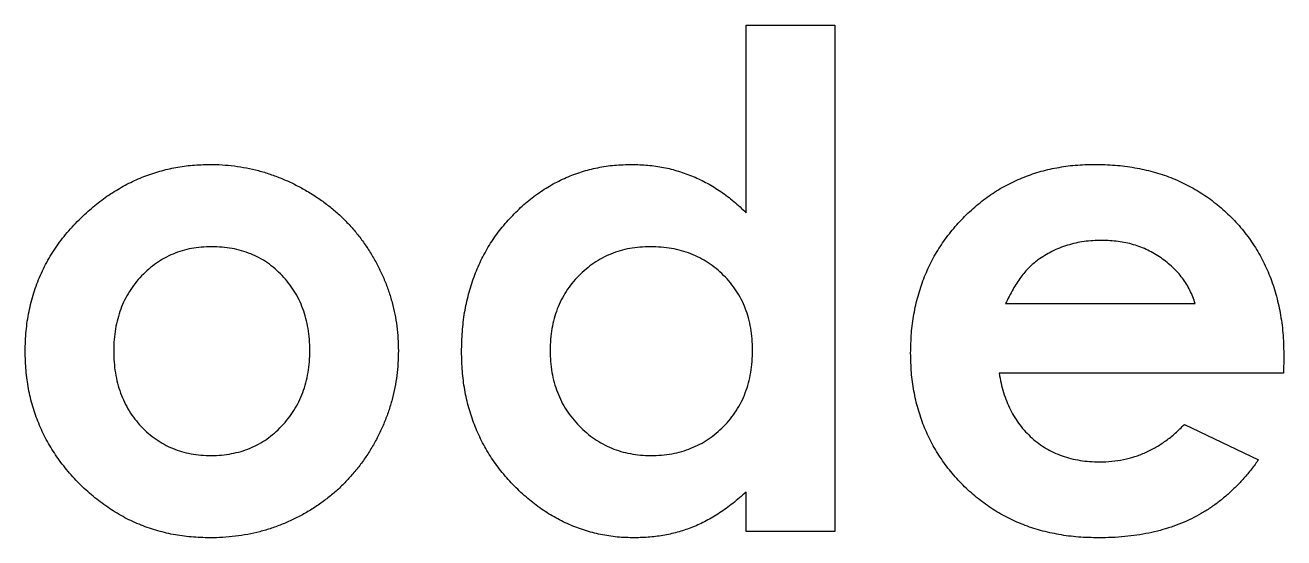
# Model space of a CAD drawing. Extents: x 27 to 155, y 115 to 287.
# Drawn here: x 126.59 to 134.69, y 251.35 to 254.65 of the extents above; entities that cross this region are included whole.
import ezdxf

# ---------------------------------------------------------------- set-up
doc = ezdxf.new("R2010")
doc.units = 0
doc.layers.get('0').update_dxf_attribs({"linetype": 'CONTINUOUS'})

msp = doc.modelspace()

# ---------------------------------------------------------------- linework, layer by layer
at = {"color": 3}
for points in [[(131.228214, 254.649417), (131.798083, 254.649417)], [(131.228214, 253.442892), (131.228214, 254.649417)], [(131.798083, 254.649417), (131.798083, 251.393007)], [(132.897121, 252.858393), (134.118274, 252.858393)], [(134.688148, 252.518123), (134.686173, 252.410636)], [(134.68624, 252.410636), (132.856419, 252.410636)], [(134.048314, 252.081813), (134.525326, 251.854757)], [(131.228214, 251.393007), (131.228214, 251.646144)], [(131.798083, 251.393007), (131.228214, 251.393007)]]:
    msp.add_lwpolyline(points, dxfattribs=at)
for points in [[(127.352321, 253.676309), (127.385428, 253.689235), (127.419227, 253.700411), (127.453446, 253.710021)], [(127.453446, 253.710021), (127.487621, 253.719616), (127.522216, 253.727688), (127.557118, 253.734179)], [(127.557118, 253.734179), (127.592686, 253.740811), (127.628577, 253.745807), (127.664605, 253.748798)], [(127.664605, 253.748798), (127.701187, 253.751846), (127.737912, 253.752862), (127.774635, 253.753878)], [(127.774635, 253.753904), (127.801587, 253.753339), (127.82852, 253.753057), (127.85541, 253.751364)], [(127.85541, 253.751364), (127.881769, 253.74967), (127.908087, 253.747187), (127.934277, 253.743744)], [(127.934277, 253.743744), (127.960467, 253.740272), (127.986547, 253.735982), (128.012506, 253.731015)], [(128.012506, 253.731015), (128.038329, 253.726076), (128.064043, 253.720517), (128.089465, 253.713856)], [(128.089465, 253.713856), (128.114752, 253.707196), (128.139771, 253.699463), (128.164514, 253.690968)], [(130.069996, 253.669313), (130.102384, 253.683368), (130.13554, 253.695616), (130.169214, 253.706202)], [(130.169214, 253.706202), (130.203075, 253.716842), (130.237467, 253.725789), (130.272248, 253.732929)], [(130.272248, 253.732929), (130.307961, 253.740238), (130.344088, 253.745657), (130.380373, 253.748818)], [(130.380373, 253.748818), (130.417576, 253.752063), (130.454942, 253.752995), (130.492311, 253.753898)], [(130.492339, 253.753904), (130.526931, 253.752775), (130.561526, 253.751646), (130.596011, 253.748824)], [(130.596011, 253.748824), (130.629719, 253.746001), (130.663326, 253.741458), (130.696502, 253.734825)], [(130.696502, 253.734825), (130.729135, 253.728306), (130.761345, 253.719783), (130.793177, 253.710018)], [(130.793177, 253.710018), (130.825062, 253.700225), (130.856567, 253.68919), (130.887306, 253.676307)], [(133.004602, 253.667405), (133.039999, 253.681911), (133.076044, 253.694837), (133.112727, 253.705567)], [(133.112727, 253.705567), (133.150139, 253.716518), (133.188213, 253.725125), (133.226573, 253.732294)], [(133.226573, 253.732294), (133.266169, 253.739688), (133.306066, 253.745502), (133.346145, 253.748832)], [(133.346145, 253.748832), (133.387569, 253.752275), (133.429186, 253.753094), (133.470805, 253.753912)], [(133.470811, 253.753904), (133.514742, 253.753057), (133.558672, 253.75221), (133.602465, 253.748824)], [(133.602465, 253.748824), (133.644657, 253.745663), (133.686719, 253.7403), (133.728398, 253.732934)], [(133.728398, 253.732934), (133.768423, 253.725851), (133.808097, 253.716876), (133.847332, 253.706208)], [(133.847332, 253.706208), (133.885658, 253.695794), (133.923566, 253.683743), (133.960543, 253.669319)], [(127.160878, 253.578999), (127.191527, 253.598077), (127.222874, 253.616004), (127.25501, 253.632427)], [(127.25501, 253.632427), (127.286704, 253.648626), (127.319165, 253.663358), (127.352321, 253.676309)], [(128.164514, 253.690968), (128.189575, 253.68236), (128.21438, 253.67299), (128.23893, 253.662972)], [(128.23893, 253.662972), (128.263625, 253.652896), (128.28809, 253.6422), (128.312071, 253.630533)], [(128.312071, 253.630533), (128.336455, 253.61868), (128.360359, 253.605782), (128.383942, 253.592374)], [(129.884277, 253.563737), (129.91338, 253.584536), (129.943507, 253.603911), (129.974594, 253.621612)], [(129.974594, 253.621612), (130.005503, 253.639223), (130.03736, 253.655165), (130.069996, 253.669313)], [(130.887306, 253.676307), (130.918179, 253.663381), (130.94828, 253.648564), (130.97762, 253.632424)], [(130.97762, 253.632424), (131.007485, 253.615998), (131.036557, 253.598154), (131.064756, 253.578996)], [(132.900934, 253.619069), (132.934631, 253.636934), (132.969294, 253.652944), (133.004602, 253.667405)], [(133.960543, 253.669319), (133.996786, 253.655179), (134.032134, 253.638788), (134.06676, 253.620983)], [(127.069291, 253.516035), (127.098676, 253.538585), (127.129407, 253.559402), (127.160878, 253.578999)], [(128.383942, 253.592374), (128.407422, 253.578996), (128.430599, 253.565111), (128.453267, 253.550396)], [(128.453267, 253.550396), (128.475619, 253.53589), (128.497488, 253.520624), (128.518776, 253.504603)], [(129.797779, 253.495047), (129.825437, 253.519374), (129.854311, 253.542313), (129.884277, 253.563737)], [(131.064756, 253.578996), (131.093568, 253.55941), (131.121466, 253.538469), (131.148074, 253.516033)], [(132.710764, 253.48932), (132.740355, 253.514325), (132.771024, 253.538052), (132.802986, 253.559918)], [(132.802986, 253.559918), (132.834476, 253.581452), (132.867222, 253.601196), (132.900934, 253.619069)], [(134.06676, 253.620983), (134.101165, 253.603287), (134.13486, 253.584206), (134.167248, 253.563104)], [(134.167248, 253.563104), (134.199901, 253.541825), (134.23123, 253.518513), (134.26138, 253.493779)], [(126.981523, 253.442892), (127.010304, 253.467869), (127.039088, 253.492862), (127.069291, 253.516035)], [(128.518776, 253.504603), (128.539858, 253.488742), (128.560384, 253.472127), (128.58047, 253.454994)], [(129.715734, 253.415545), (129.741896, 253.443259), (129.769179, 253.469886), (129.797779, 253.495047)], [(131.148074, 253.516033), (131.175704, 253.492721), (131.201964, 253.467804), (131.228211, 253.442889)], [(132.623628, 253.408548), (132.651342, 253.436855), (132.68049, 253.463748), (132.710764, 253.48932)], [(134.26138, 253.493779), (134.291919, 253.468718), (134.321251, 253.442223), (134.349151, 253.414277)], [(126.889301, 253.35067), (126.918791, 253.382606), (126.950157, 253.412751), (126.981526, 253.442892)], [(128.58047, 253.454994), (128.600338, 253.438032), (128.619795, 253.420574), (128.638348, 253.402204)], [(128.638348, 253.402204), (128.65689, 253.383831), (128.67454, 253.364584), (128.691773, 253.344964)], [(129.640683, 253.328408), (129.66422, 253.358685), (129.689403, 253.387655), (129.715734, 253.415545)], [(132.544764, 253.319504), (132.569571, 253.350453), (132.595882, 253.380207), (132.623628, 253.408548)], [(134.349151, 253.414277), (134.377148, 253.386224), (134.403733, 253.356712), (134.428653, 253.325871)], [(126.809164, 253.25336), (126.834056, 253.287255), (126.8608, 253.319801), (126.889301, 253.35067)], [(128.691773, 253.344964), (128.708875, 253.32549), (128.725563, 253.305675), (128.741382, 253.285178)], [(129.575808, 253.234914), (129.595733, 253.267209), (129.617402, 253.298448), (129.640683, 253.328408)], [(132.476073, 253.224737), (132.497381, 253.257441), (132.520349, 253.28905), (132.544764, 253.319504)], [(134.428653, 253.325871), (134.453178, 253.29551), (134.476115, 253.263861), (134.497343, 253.231104)], [(126.741747, 253.150323), (126.762321, 253.185855), (126.784856, 253.220252), (126.809164, 253.25336)], [(127.72121, 253.221548), (127.699874, 253.219854), (127.678603, 253.217314), (127.657609, 253.213279)], [(127.787358, 253.224737), (127.765288, 253.22389), (127.743229, 253.223326), (127.72121, 253.221548)], [(127.854758, 253.221545), (127.832321, 253.223238), (127.809831, 253.224085), (127.787341, 253.224734)], [(127.919632, 253.213276), (127.898184, 253.217199), (127.876498, 253.219852), (127.854758, 253.221545)], [(128.741382, 253.285178), (128.75744, 253.26435), (128.772618, 253.24285), (128.787175, 253.220938)], [(128.787175, 253.220938), (128.801822, 253.198868), (128.815869, 253.176423), (128.829153, 253.153521)], [(129.521111, 253.135061), (129.537649, 253.169241), (129.555864, 253.202605), (129.575808, 253.234914)], [(130.543856, 253.221548), (130.522125, 253.219854), (130.500459, 253.217117), (130.478984, 253.213279)], [(130.611911, 253.224737), (130.589192, 253.224172), (130.566496, 253.223326), (130.543856, 253.221548)], [(130.681877, 253.221562), (130.658593, 253.223255), (130.635254, 253.224102), (130.611914, 253.224751)], [(130.748021, 253.213293), (130.726149, 253.217187), (130.704037, 253.219869), (130.681877, 253.221562)], [(132.418195, 253.124884), (132.435637, 253.159182), (132.455056, 253.19249), (132.476073, 253.224737)], [(133.295906, 253.233638), (133.261577, 253.223111), (133.227885, 253.210411), (133.196051, 253.194206)], [(133.402756, 253.257796), (133.366626, 253.252886), (133.330933, 253.244363), (133.295906, 253.233638)], [(133.517239, 253.265445), (133.478919, 253.264316), (133.440596, 253.262905), (133.402756, 253.257796)], [(133.622181, 253.258457), (133.587414, 253.262888), (133.552328, 253.264158), (133.517239, 253.265456)], [(133.720764, 253.237459), (133.688526, 253.247111), (133.6555, 253.254223), (133.622181, 253.258457)], [(133.812988, 253.20184), (133.783248, 253.216121), (133.752387, 253.228002), (133.720764, 253.237459)], [(134.497343, 253.231104), (134.518623, 253.19825), (134.538209, 253.164282), (134.555857, 253.12934)], [(126.686412, 253.041566), (126.702893, 253.078786), (126.721354, 253.115113), (126.741747, 253.150323)], [(127.484612, 253.150936), (127.466691, 253.141227), (127.449151, 253.130785), (127.432458, 253.119135)], [(127.539945, 253.177662), (127.521036, 253.169788), (127.502638, 253.160729), (127.484612, 253.150936)], [(127.597188, 253.19801), (127.577799, 253.192112), (127.558631, 253.185452), (127.539945, 253.177662)], [(127.657609, 253.213279), (127.637204, 253.209356), (127.617079, 253.204078), (127.597188, 253.19801)], [(127.980688, 253.198657), (127.960594, 253.204555), (127.940223, 253.209522), (127.919632, 253.213276)], [(128.039201, 253.178309), (128.020067, 253.186098), (128.000517, 253.192843), (127.980688, 253.198657)], [(128.094537, 253.152231), (128.076559, 253.161883), (128.058091, 253.170604), (128.039201, 253.178309)], [(128.146689, 253.12043), (128.129953, 253.13203), (128.112489, 253.142585), (128.094537, 253.152231)], [(128.829153, 253.153521), (128.842445, 253.130633), (128.854948, 253.10729), (128.866677, 253.083558)], [(129.47659, 253.030116), (129.489714, 253.065795), (129.504559, 253.100836), (129.521111, 253.135061)], [(130.301534, 253.151585), (130.283133, 253.141792), (130.265317, 253.130926), (130.24811, 253.119149)], [(130.357505, 253.177662), (130.338455, 253.169845), (130.319709, 253.161265), (130.301534, 253.151585)], [(130.416653, 253.19866), (130.396587, 253.192733), (130.376876, 253.185621), (130.357505, 253.177662)], [(130.478984, 253.213279), (130.457959, 253.209525), (130.437122, 253.204699), (130.416653, 253.19866)], [(130.811623, 253.198674), (130.790654, 253.204487), (130.769442, 253.209483), (130.748021, 253.213293)], [(130.872044, 253.178946), (130.852288, 253.186595), (130.832056, 253.193001), (130.811623, 253.198674)], [(130.929287, 253.152869), (130.910688, 253.162606), (130.891602, 253.171383), (130.872044, 253.178946)], [(130.983347, 253.121068), (130.965849, 253.132526), (130.947818, 253.143166), (130.929287, 253.152869)], [(133.103829, 253.138239), (133.085033, 253.12314), (133.066248, 253.108018), (133.049131, 253.091175)], [(133.196051, 253.194206), (133.164061, 253.177922), (133.133945, 253.158079), (133.103829, 253.138236)], [(133.898214, 253.152231), (133.871205, 253.170999), (133.842653, 253.187605), (133.812988, 253.20184)], [(133.973265, 253.091175), (133.949756, 253.11333), (133.92472, 253.133819), (133.898214, 253.152231)], [(127.383486, 253.080338), (127.367428, 253.066311), (127.351861, 253.051769), (127.337055, 253.036452)], [(127.432458, 253.119135), (127.415383, 253.107225), (127.399195, 253.094045), (127.383486, 253.080338)], [(128.195663, 253.082271), (128.179971, 253.09579), (128.163704, 253.108659), (128.146689, 253.12043)], [(128.241456, 253.039021), (128.226893, 253.054148), (128.21158, 253.068555), (128.195663, 253.082271)], [(128.866677, 253.083558), (128.878248, 253.060162), (128.889001, 253.036387), (128.899116, 253.012325)], [(130.197863, 253.080987), (130.181296, 253.067102), (130.165371, 253.052463), (130.150162, 253.037101)], [(130.24811, 253.119149), (130.230725, 253.107268), (130.213995, 253.094483), (130.197863, 253.080987)], [(131.034866, 253.083541), (131.018413, 253.096975), (131.001141, 253.109421), (130.983347, 253.121068)], [(131.082567, 253.040293), (131.067299, 253.05542), (131.051495, 253.069972), (131.034866, 253.083541)], [(132.371129, 253.01867), (132.385043, 253.054833), (132.400624, 253.09036), (132.418195, 253.124884)], [(133.049131, 253.091175), (133.029743, 253.072097), (133.012524, 253.050823), (132.996342, 253.028844)], [(134.035594, 253.022485), (134.016967, 253.04718), (133.995806, 253.069944), (133.973265, 253.091175)], [(134.555857, 253.12934), (134.573721, 253.093989), (134.589591, 253.057642), (134.603558, 253.020583)], [(126.643164, 252.927083), (126.655412, 252.966007), (126.66989, 253.004237), (126.686412, 253.041566)], [(127.295077, 252.988113), (127.282123, 252.971378), (127.270157, 252.953868), (127.258826, 252.935961)], [(127.337055, 253.036452), (127.32221, 253.021099), (127.308142, 253.004993), (127.295077, 252.988113)], [(128.283434, 252.990684), (128.270254, 253.007505), (128.256256, 253.023637), (128.241456, 253.039021)], [(128.319685, 252.939168), (128.308537, 252.956976), (128.296402, 252.974146), (128.283434, 252.990684)], [(128.899116, 253.012325), (128.909219, 252.988252), (128.918674, 252.96389), (128.927112, 252.939184)], [(129.441609, 252.918814), (129.451571, 252.956423), (129.463171, 252.993603), (129.47659, 253.030116)], [(130.106914, 252.988765), (130.093706, 252.972283), (130.081429, 252.95504), (130.070025, 252.937246)], [(130.150162, 253.037101), (130.13495, 253.02172), (130.120438, 253.005642), (130.106914, 252.988765)], [(131.126453, 252.992592), (131.112765, 253.0093), (131.097934, 253.025076), (131.082567, 253.040293)], [(131.163977, 252.941075), (131.152293, 252.958855), (131.139932, 252.976167), (131.126453, 252.992592)], [(132.33424, 252.907367), (132.344795, 252.945012), (132.3571, 252.982167), (132.371129, 253.01867)], [(132.996342, 253.028844), (132.977969, 253.003867), (132.960923, 252.978013), (132.94546, 252.951249)], [(134.083295, 252.944253), (134.069974, 252.971742), (134.054009, 252.998076), (134.035594, 253.022485)], [(134.603558, 253.020583), (134.617782, 252.982858), (134.630002, 252.944397), (134.640447, 252.905462)], [(126.612636, 252.807511), (126.620764, 252.847871), (126.630811, 252.887831), (126.643164, 252.927083)], [(127.258826, 252.935961), (127.247594, 252.91821), (127.236982, 252.90006), (127.22766, 252.881264)], [(128.350216, 252.883832), (128.341044, 252.902798), (128.330856, 252.921303), (128.319685, 252.939168)], [(128.927112, 252.939184), (128.935409, 252.914857), (128.942691, 252.890222), (128.949379, 252.865406)], [(129.416181, 252.80115), (129.422813, 252.840743), (129.431336, 252.880008), (129.441609, 252.918814)], [(130.070025, 252.937246), (130.058538, 252.919324), (130.047955, 252.900847), (130.038224, 252.881913)], [(131.196413, 252.886378), (131.186592, 252.905174), (131.175641, 252.923343), (131.163977, 252.941075)], [(132.307513, 252.790975), (132.314597, 252.83017), (132.323487, 252.869024), (132.33424, 252.907367)], [(132.94546, 252.951249), (132.928019, 252.921057), (132.912567, 252.889725), (132.897121, 252.858393)], [(134.118277, 252.858393), (134.107524, 252.887414), (134.096771, 252.916432), (134.083295, 252.944253)], [(134.640447, 252.905462), (134.651228, 252.865203), (134.66009, 252.824436), (134.667173, 252.783347)], [(127.202853, 252.822751), (127.195374, 252.802459), (127.188685, 252.781913), (127.183126, 252.761057)], [(127.22766, 252.881264), (127.218262, 252.862299), (127.210191, 252.84265), (127.202853, 252.822751)], [(128.375023, 252.825319), (128.367657, 252.845188), (128.359445, 252.864751), (128.350216, 252.883832)], [(128.394751, 252.763625), (128.389191, 252.784482), (128.382559, 252.805067), (128.375023, 252.825319)], [(128.949379, 252.865406), (128.956125, 252.840373), (128.962221, 252.815153), (128.967188, 252.78972)], [(130.012146, 252.824035), (130.004442, 252.803856), (129.998064, 252.7832), (129.992419, 252.762341)], [(130.038224, 252.881913), (130.028544, 252.863089), (130.01971, 252.843802), (130.012146, 252.824035)], [(131.22249, 252.8285), (131.214899, 252.848255), (131.206206, 252.867621), (131.196413, 252.886378)], [(131.242839, 252.766168), (131.237053, 252.78725), (131.230336, 252.808089), (131.22249, 252.8285)], [(126.594179, 252.682215), (126.59796, 252.72425), (126.604282, 252.766092), (126.612636, 252.807511)], [(127.183126, 252.761057), (127.177425, 252.739693), (127.172937, 252.717998), (127.169127, 252.696183)], [(128.408749, 252.698116), (128.40508, 252.720157), (128.400508, 252.742047), (128.394751, 252.763625)], [(128.967188, 252.78972), (128.972155, 252.764235), (128.975993, 252.738536), (128.979267, 252.71276)], [(129.401562, 252.677762), (129.404497, 252.719077), (129.409351, 252.760287), (129.416181, 252.80115)], [(129.992419, 252.762341), (129.986634, 252.740921), (129.981582, 252.719308), (129.9778, 252.69747)], [(131.257458, 252.700659), (131.253676, 252.722728), (131.248737, 252.744581), (131.242839, 252.766168)], [(132.291624, 252.668223), (132.294785, 252.709354), (132.300176, 252.750347), (132.307513, 252.790975)], [(134.667173, 252.783347), (134.674511, 252.740587), (134.679902, 252.697478), (134.683063, 252.654236)], [(126.587829, 252.551197), (126.588957, 252.594938), (126.590369, 252.63868), (126.594179, 252.682215)], [(127.169127, 252.696183), (127.165176, 252.673407), (127.162015, 252.650499), (127.160237, 252.627493)], [(128.417018, 252.628791), (128.415325, 252.651989), (128.412559, 252.675143), (128.408749, 252.698116)], [(128.979267, 252.71276), (128.982569, 252.686739), (128.985306, 252.660673), (128.986887, 252.634531)], [(129.396482, 252.548651), (129.39761, 252.591727), (129.398457, 252.634799), (129.401562, 252.677762)], [(129.9778, 252.69747), (129.973849, 252.674751), (129.971224, 252.651786), (129.969531, 252.62878)], [(131.265727, 252.631969), (131.264033, 252.65497), (131.261352, 252.677923), (131.257458, 252.700659)], [(132.286544, 252.540382), (132.287391, 252.583045), (132.288238, 252.625709), (132.291624, 252.668223)], [(134.683063, 252.654236), (134.686393, 252.608962), (134.687268, 252.563544), (134.688143, 252.518129)], [(127.160237, 252.627493), (127.158544, 252.603814), (127.15798, 252.580037), (127.157697, 252.556257)], [(128.419558, 252.556282), (128.419276, 252.580469), (128.418711, 252.604669), (128.417018, 252.628791)], [(128.986887, 252.634531), (128.98858, 252.608087), (128.988862, 252.581552), (128.989427, 252.555029)], [(129.969531, 252.62878), (129.967838, 252.605073), (129.966991, 252.581304), (129.966342, 252.557544)], [(131.268916, 252.559463), (131.268351, 252.583649), (131.267505, 252.607839), (131.265727, 252.631969)], [(126.593563, 252.428436), (126.590205, 252.469256), (126.58902, 252.510221), (126.587834, 252.551188)], [(127.1577, 252.556282), (127.157982, 252.531672), (127.158547, 252.507049), (127.16024, 252.482507)], [(128.417032, 252.483799), (128.419008, 252.507901), (128.41929, 252.532104), (128.419572, 252.556305)], [(128.98943, 252.555012), (128.988865, 252.528286), (128.988583, 252.501551), (128.98689, 252.474872)], [(129.401564, 252.423999), (129.398403, 252.465466), (129.397444, 252.507063), (129.396484, 252.548659)], [(129.966353, 252.557555), (129.9672, 252.533594), (129.967764, 252.509603), (129.969542, 252.485684)], [(131.265724, 252.485696), (131.267417, 252.510249), (131.268264, 252.534864), (131.268913, 252.559474)], [(132.29163, 252.415719), (132.288328, 252.457169), (132.287425, 252.498774), (132.28655, 252.540376)], [(126.609452, 252.310772), (126.602115, 252.349684), (126.596809, 252.388992), (126.593563, 252.428436)], [(127.16024, 252.482507), (127.161933, 252.459082), (127.164671, 252.435725), (127.168509, 252.412544)], [(127.168509, 252.412544), (127.172178, 252.390305), (127.176807, 252.368207), (127.182507, 252.346396)], [(128.394116, 252.348965), (128.39976, 252.370555), (128.404304, 252.392452), (128.408114, 252.414474)], [(128.408114, 252.414474), (128.412065, 252.437447), (128.415254, 252.460581), (128.417032, 252.483799)], [(128.98689, 252.474872), (128.985478, 252.448513), (128.982741, 252.422193), (128.97927, 252.396008)], [(129.416833, 252.303792), (129.409777, 252.343585), (129.404641, 252.383729), (129.401564, 252.423999)], [(129.969542, 252.485684), (129.971236, 252.462486), (129.973917, 252.439318), (129.977811, 252.416359)], [(129.977811, 252.416359), (129.981537, 252.39429), (129.986391, 252.372395), (129.99243, 252.35085)], [(131.242836, 252.348318), (131.248819, 252.370303), (131.253701, 252.392613), (131.257455, 252.415098)], [(131.257455, 252.415098), (131.26135, 252.438466), (131.264031, 252.462062), (131.265724, 252.485696)], [(132.307519, 252.296147), (132.300238, 252.335714), (132.294791, 252.375643), (132.29163, 252.415719)], [(132.856416, 252.410636), (132.860141, 252.389385), (132.863867, 252.368113), (132.868495, 252.347034)], [(127.182507, 252.346396), (127.188067, 252.325117), (127.194671, 252.3041), (127.202235, 252.283433)], [(128.374388, 252.286636), (128.382008, 252.307069), (128.388584, 252.327883), (128.394116, 252.348965)], [(128.97927, 252.396008), (128.975826, 252.370016), (128.971508, 252.344158), (128.966541, 252.318414)], [(129.99243, 252.35085), (129.998357, 252.32974), (130.005469, 252.30896), (130.013428, 252.288521)], [(131.222488, 252.285352), (131.230249, 252.30601), (131.23705, 252.327025), (131.242836, 252.348318)], [(132.868495, 252.347034), (132.872954, 252.326686), (132.87826, 252.306518), (132.884384, 252.286613)], [(126.6368, 252.197561), (126.625793, 252.234811), (126.616649, 252.272601), (126.609452, 252.310772)], [(127.202235, 252.283433), (127.209573, 252.263338), (127.217813, 252.243574), (127.227042, 252.224282)], [(128.34896, 252.227485), (128.358415, 252.246761), (128.366909, 252.266511), (128.374388, 252.286636)], [(128.966541, 252.318414), (128.961602, 252.292788), (128.956043, 252.267298), (128.949354, 252.24209)], [(129.44291, 252.189309), (129.432355, 252.227011), (129.423691, 252.265235), (129.416833, 252.303792)], [(130.013428, 252.288521), (130.021245, 252.268427), (130.029881, 252.248669), (130.039505, 252.22937)], [(131.19641, 252.225566), (131.206232, 252.244954), (131.214839, 252.264987), (131.222488, 252.285352)], [(132.334246, 252.181663), (132.323521, 252.219363), (132.314631, 252.257584), (132.307519, 252.296147)], [(132.884384, 252.286613), (132.890367, 252.267253), (132.897141, 252.248152), (132.904732, 252.22937)], [(126.674962, 252.088801), (126.660371, 252.124361), (126.647671, 252.160697), (126.6368, 252.197561)], [(127.227042, 252.224282), (127.236214, 252.205119), (127.246403, 252.186396), (127.25757, 252.168314)], [(127.25757, 252.168314), (127.268718, 252.150308), (127.280853, 252.132907), (127.293824, 252.11616)], [(128.280905, 252.119363), (128.294113, 252.13607), (128.306446, 252.153486), (128.317794, 252.171515)], [(128.317794, 252.171515), (128.329168, 252.189605), (128.339554, 252.208305), (128.34896, 252.227485)], [(128.926466, 252.167041), (128.918084, 252.142375), (128.909081, 252.11794), (128.899118, 252.093898)], [(128.949354, 252.24209), (128.942665, 252.216803), (128.934876, 252.191818), (128.926466, 252.167041)], [(129.479164, 252.080552), (129.465335, 252.116193), (129.453228, 252.152501), (129.44291, 252.189309)], [(130.039505, 252.22937), (130.049072, 252.210151), (130.059628, 252.1914), (130.071306, 252.1734)], [(130.071306, 252.1734), (130.083046, 252.155338), (130.095916, 252.138026), (130.109468, 252.121248)], [(131.12645, 252.117444), (131.139856, 252.134151), (131.152302, 252.151615), (131.163974, 252.169595)], [(131.163974, 252.169595), (131.175715, 252.187686), (131.186665, 252.206327), (131.19641, 252.225566)], [(132.371135, 252.072903), (132.357024, 252.108503), (132.344747, 252.144833), (132.334246, 252.181663)], [(132.904732, 252.22937), (132.912042, 252.211251), (132.920113, 252.193421), (132.928891, 252.175945)], [(132.928891, 252.175945), (132.937498, 252.158815), (132.946783, 252.142003), (132.956887, 252.125699)], [(126.723936, 251.985132), (126.705845, 252.018824), (126.689471, 252.05343), (126.674962, 252.088801)], [(127.293824, 252.11616), (127.306807, 252.099396), (127.320635, 252.083269), (127.335164, 252.067823)], [(128.238292, 252.070389), (128.253194, 252.08608), (128.267497, 252.10237), (128.280905, 252.119363)], [(128.899118, 252.093898), (128.888958, 252.069373), (128.877754, 252.045246), (128.866045, 252.021392)], [(130.109468, 252.121248), (130.123353, 252.104061), (130.137902, 252.08741), (130.153354, 252.071639)], [(131.082565, 252.06847), (131.098002, 252.084048), (131.112726, 252.100347), (131.12645, 252.117444)], [(132.956887, 252.125699), (132.966934, 252.109499), (132.977771, 252.093791), (132.989326, 252.078635)], [(127.335164, 252.067823), (127.349671, 252.052414), (127.364894, 252.037685), (127.380958, 252.023938)], [(127.380958, 252.023938), (127.396593, 252.01056), (127.413004, 251.998114), (127.429932, 251.986411)], [(128.142255, 251.987706), (128.159414, 251.999588), (128.176051, 252.012259), (128.191864, 252.025868)], [(128.191864, 252.025868), (128.20812, 252.039866), (128.223512, 252.054835), (128.238292, 252.070389)], [(128.866045, 252.021392), (128.85422, 251.99729), (128.841802, 251.973471), (128.828521, 251.950159)], [(129.525593, 251.976245), (129.508405, 252.010222), (129.492937, 252.045056), (129.479164, 252.080552)], [(130.153354, 252.071639), (130.168678, 252.055976), (130.184892, 252.041198), (130.20169, 252.027116)], [(130.20169, 252.027116), (130.218059, 252.0134), (130.234967, 252.000361), (130.252572, 251.988319)], [(130.983982, 251.986422), (131.00162, 251.998191), (131.018579, 252.011004), (131.034863, 252.024584)], [(131.034863, 252.024584), (131.051458, 252.038441), (131.067353, 252.053108), (131.082565, 252.06847)], [(132.418201, 251.96987), (132.400788, 252.003395), (132.385065, 252.037792), (132.371135, 252.072903)], [(132.989326, 252.078635), (133.000925, 252.063423), (133.01323, 252.048785), (133.026215, 252.03475)], [(133.026215, 252.03475), (133.039141, 252.02078), (133.052744, 252.007402), (133.06692, 251.99468)], [(133.928742, 251.976268), (133.949908, 251.991564), (133.970353, 252.007857), (133.989801, 252.025239)], [(133.989801, 252.025239), (134.010036, 252.043329), (134.029171, 252.062582), (134.048314, 252.081844)], [(126.783722, 251.885911), (126.762188, 251.917983), (126.742198, 251.951091), (126.723936, 251.985132)], [(127.429932, 251.986411), (127.44678, 251.974755), (127.464134, 251.963833), (127.482084, 251.953975)], [(127.482084, 251.953975), (127.499807, 251.944238), (127.518089, 251.935574), (127.536781, 251.927898)], [(127.536781, 251.927898), (127.555718, 251.920108), (127.575045, 251.913363), (127.594659, 251.907549)], [(127.97689, 251.908196), (127.996532, 251.913953), (128.01587, 251.920698), (128.034768, 251.928544)], [(128.034768, 251.928544), (128.053705, 251.93639), (128.072171, 251.945336), (128.0901, 251.95527)], [(128.0901, 251.95527), (128.108021, 251.965176), (128.125403, 251.97607), (128.142255, 251.987706)], [(128.828521, 251.950159), (128.815313, 251.927017), (128.80123, 251.904366), (128.786543, 251.882104)], [(129.582198, 251.877024), (129.56168, 251.909113), (129.54278, 251.942249), (129.525593, 251.976245)], [(130.252572, 251.988319), (130.269759, 251.97655), (130.287624, 251.965713), (130.305996, 251.955883)], [(130.305996, 251.955883), (130.324397, 251.946033), (130.343323, 251.937171), (130.362604, 251.929156)], [(130.362604, 251.929156), (130.381767, 251.921198), (130.401255, 251.914057), (130.421118, 251.908159)], [(130.812893, 251.907547), (130.833156, 251.913501), (130.853078, 251.920613), (130.872679, 251.928544)], [(130.872679, 251.928544), (130.892124, 251.93639), (130.911284, 251.944997), (130.929919, 251.954621)], [(130.929919, 251.954621), (130.948517, 251.964217), (130.96658, 251.974828), (130.983982, 251.986422)], [(132.476079, 251.871287), (132.455054, 251.90309), (132.435772, 251.936037), (132.418201, 251.96987)], [(133.06692, 251.99468), (133.081172, 251.981895), (133.096031, 251.969788), (133.11144, 251.958428)], [(133.11144, 251.958428), (133.126596, 251.947252), (133.142276, 251.936782), (133.158507, 251.927263)], [(133.158507, 251.927263), (133.174791, 251.917695), (133.191606, 251.909087), (133.208751, 251.901185)], [(133.798358, 251.901216), (133.82119, 251.91132), (133.843522, 251.922496), (133.86514, 251.934925)], [(133.86514, 251.934925), (133.887069, 251.94754), (133.908236, 251.961426), (133.928742, 251.976268)], [(126.85432, 251.791147), (126.829258, 251.821562), (126.80569, 251.853196), (126.783722, 251.885911)], [(127.594659, 251.907549), (127.614528, 251.901651), (127.634701, 251.896712), (127.655083, 251.89293)], [(127.655083, 251.89293), (127.676108, 251.889036), (127.697368, 251.886354), (127.718685, 251.884661)], [(127.718685, 251.884661), (127.740895, 251.882968), (127.763185, 251.882121), (127.785464, 251.881472)], [(127.785447, 251.881469), (127.807743, 251.882034), (127.830032, 251.882598), (127.852229, 251.884658)], [(127.852229, 251.884658), (127.873565, 251.886634), (127.894788, 251.889569), (127.915831, 251.893577)], [(127.915831, 251.893577), (127.936405, 251.897499), (127.956798, 251.902325), (127.97689, 251.908196)], [(128.786543, 251.882104), (128.771952, 251.860006), (128.756808, 251.838269), (128.740749, 251.81723)], [(129.64898, 251.78353), (129.625161, 251.813544), (129.602848, 251.844752), (129.582198, 251.877024)], [(130.421118, 251.908159), (130.441381, 251.902148), (130.462012, 251.897406), (130.482811, 251.89354)], [(130.482811, 251.89354), (130.504288, 251.889532), (130.525943, 251.886484), (130.547683, 251.884622)], [(130.547683, 251.884622), (130.569894, 251.882646), (130.592175, 251.882082), (130.614465, 251.881432)], [(130.614454, 251.881469), (130.637596, 251.882034), (130.660716, 251.88288), (130.683782, 251.884658)], [(130.683782, 251.884658), (130.705936, 251.886352), (130.728029, 251.889061), (130.749926, 251.892927)], [(130.749926, 251.892927), (130.771149, 251.896653), (130.792212, 251.901479), (130.812893, 251.907547)], [(132.544769, 251.778427), (132.520329, 251.80819), (132.497316, 251.839156), (132.476079, 251.871287)], [(133.208751, 251.901185), (133.226023, 251.893227), (133.243639, 251.886002), (133.26154, 251.879567)], [(133.26154, 251.879567), (133.279913, 251.872963), (133.298593, 251.867206), (133.317511, 251.862408)], [(133.317511, 251.862408), (133.337012, 251.857441), (133.356771, 251.853461), (133.376659, 251.850329)], [(133.376659, 251.850329), (133.39712, 251.847111), (133.417708, 251.844769), (133.438352, 251.84333)], [(133.438352, 251.84333), (133.459942, 251.841919), (133.481583, 251.841354), (133.503227, 251.84079)], [(133.503247, 251.840764), (133.52938, 251.841329), (133.555497, 251.842175), (133.581476, 251.844574)], [(133.581476, 251.844574), (133.60665, 251.846832), (133.631709, 251.850924), (133.656527, 251.856032)], [(133.656527, 251.856032), (133.680798, 251.861), (133.704821, 251.867011), (133.728398, 251.87449)], [(133.728398, 251.87449), (133.752189, 251.882025), (133.775515, 251.891084), (133.798358, 251.901216)], [(134.525329, 251.854757), (134.510314, 251.834014), (134.495289, 251.81325), (134.479535, 251.793063)], [(126.93573, 251.701468), (126.907219, 251.73008), (126.879993, 251.759973), (126.85432, 251.791147)], [(128.740749, 251.81723), (128.724945, 251.796515), (128.708257, 251.776474), (128.69114, 251.756809)], [(129.726574, 251.695123), (129.699312, 251.723346), (129.673364, 251.752804), (129.64898, 251.78353)], [(132.623633, 251.691294), (132.596032, 251.719121), (132.569644, 251.748147), (132.544769, 251.778427)], [(134.479535, 251.793063), (134.464069, 251.773251), (134.447895, 251.753981), (134.431196, 251.735185)], [(127.025408, 251.61942), (126.994245, 251.645328), (126.964338, 251.672755), (126.93573, 251.701468)], [(128.638351, 251.699568), (128.620204, 251.681224), (128.601256, 251.663673), (128.581745, 251.646779)], [(128.69114, 251.756809), (128.674094, 251.737223), (128.656616, 251.718009), (128.638351, 251.699568)], [(129.811165, 251.614986), (129.781831, 251.640471), (129.753569, 251.667181), (129.726574, 251.695123)], [(132.710769, 251.611792), (132.680321, 251.636684), (132.65135, 251.663373), (132.623633, 251.691294)], [(134.380314, 251.681122), (134.36324, 251.664048), (134.345649, 251.647473), (134.327525, 251.631513)], [(134.431196, 251.735185), (134.414771, 251.716671), (134.397809, 251.698629), (134.380314, 251.681122)], [(127.118903, 251.548822), (127.086645, 251.570864), (127.055443, 251.594446), (127.025408, 251.61942)], [(128.521325, 251.597805), (128.500384, 251.581887), (128.479, 251.566554), (128.457085, 251.552011)], [(128.581745, 251.646779), (128.562131, 251.629817), (128.541958, 251.61351), (128.521325, 251.597805)], [(129.899571, 251.545024), (129.868936, 251.566811), (129.839548, 251.590323), (129.811165, 251.614986)], [(131.228211, 251.646141), (131.199975, 251.621503), (131.171738, 251.596862), (131.142351, 251.573635)], [(132.804899, 251.543102), (132.772373, 251.564381), (132.740849, 251.587205), (132.710769, 251.611792)], [(134.327525, 251.631513), (134.309773, 251.615878), (134.291524, 251.600842), (134.272827, 251.586358)], [(127.217483, 251.488401), (127.183597, 251.506802), (127.150738, 251.527063), (127.118903, 251.548822)], [(128.457085, 251.552011), (128.435128, 251.537421), (128.412624, 251.523634), (128.389668, 251.510672)], [(129.991793, 251.48651), (129.960099, 251.50446), (129.929249, 251.523927), (129.899571, 251.545024)], [(131.142351, 251.573635), (131.114693, 251.551791), (131.086033, 251.531186), (131.056487, 251.511942)], [(132.904755, 251.484589), (132.870496, 251.502369), (132.837205, 251.521969), (132.804899, 251.543102)], [(134.215587, 251.545015), (134.196114, 251.532005), (134.176104, 251.519813), (134.155801, 251.508126)], [(134.272827, 251.586358), (134.254229, 251.571936), (134.235165, 251.558079), (134.215587, 251.545015)], [(127.32052, 251.439427), (127.285355, 251.453962), (127.250918, 251.47026), (127.217483, 251.488401)], [(127.428007, 251.401268), (127.391569, 251.412162), (127.355679, 251.424918), (127.32052, 251.439427)], [(128.247199, 251.441344), (128.222956, 251.431353), (128.198324, 251.422237), (128.173421, 251.413996)], [(128.31907, 251.473782), (128.29542, 251.462268), (128.271501, 251.451374), (128.247199, 251.441344)], [(128.389668, 251.510672), (128.366554, 251.497605), (128.342952, 251.485384), (128.31907, 251.473782)], [(130.087833, 251.438174), (130.055008, 251.452596), (130.022992, 251.468829), (129.991793, 251.48651)], [(130.187686, 251.400647), (130.15376, 251.411315), (130.120398, 251.423874), (130.087833, 251.438174)], [(130.969989, 251.461062), (130.941851, 251.446274), (130.913005, 251.432792), (130.883491, 251.420993)], [(131.056487, 251.511942), (131.028434, 251.493682), (130.999608, 251.476638), (130.969989, 251.461062)], [(133.010334, 251.436887), (132.974306, 251.450829), (132.939048, 251.466794), (132.904755, 251.484589)], [(133.122907, 251.399998), (133.084813, 251.410469), (133.047173, 251.422632), (133.010334, 251.436887)], [(134.029871, 251.446432), (134.00766, 251.437486), (133.985135, 251.429329), (133.96245, 251.421625)], [(134.094107, 251.475052), (134.073082, 251.464695), (134.051616, 251.455184), (134.029871, 251.446432)], [(134.155801, 251.508126), (134.135566, 251.49647), (134.115045, 251.485351), (134.094107, 251.475052)], [(127.539945, 251.373921), (127.502192, 251.381117), (127.46482, 251.390261), (127.428007, 251.401268)], [(127.656336, 251.358032), (127.617316, 251.361277), (127.578434, 251.366611), (127.539945, 251.373921)], [(127.777181, 251.352303), (127.736851, 251.353431), (127.696522, 251.35456), (127.656336, 251.358032)], [(127.859866, 251.354843), (127.83235, 251.353149), (127.804765, 251.352867), (127.777184, 251.352303)], [(127.940638, 251.362491), (127.913799, 251.359161), (127.886858, 251.356451), (127.859866, 251.354843)], [(128.020143, 251.37457), (127.993783, 251.369687), (127.967252, 251.365793), (127.940638, 251.362491)], [(128.097737, 251.391729), (128.072083, 251.385125), (128.046192, 251.379368), (128.020143, 251.37457)], [(128.173421, 251.413996), (128.148444, 251.405727), (128.123208, 251.398305), (128.097737, 251.391729)], [(130.290722, 251.373921), (130.255955, 251.381174), (130.221541, 251.389979), (130.187686, 251.400647)], [(130.39821, 251.357383), (130.362127, 251.360713), (130.326243, 251.366498), (130.290722, 251.373921)], [(130.509512, 251.352303), (130.472344, 251.353149), (130.435175, 251.353996), (130.39821, 251.357383)], [(130.60873, 251.356753), (130.575736, 251.354213), (130.542623, 251.353197), (130.509512, 251.352294)], [(130.704133, 251.369481), (130.672575, 251.363611), (130.640706, 251.35935), (130.60873, 251.356753)], [(130.79572, 251.3911), (130.765553, 251.382435), (130.734991, 251.37521), (130.704133, 251.369481)], [(130.883491, 251.420993), (130.854783, 251.409506), (130.825443, 251.399628), (130.79572, 251.3911)], [(133.241206, 251.373272), (133.201387, 251.380355), (133.16191, 251.389274), (133.122907, 251.399998)], [(133.365867, 251.357383), (133.3241, 251.360543), (133.28247, 251.365934), (133.241206, 251.373272)], [(133.496885, 251.352303), (133.453164, 251.353149), (133.409444, 251.353996), (133.365867, 251.357383)], [(133.582114, 251.35423), (133.553725, 251.353101), (133.525305, 251.352537), (133.496885, 251.352255)], [(133.664158, 251.359959), (133.636868, 251.357419), (133.609503, 251.355387), (133.582114, 251.35423)], [(133.743025, 251.369498), (133.716835, 251.365632), (133.690524, 251.362471), (133.664158, 251.359959)], [(133.819347, 251.382847), (133.794032, 251.377711), (133.768578, 251.373252), (133.743025, 251.369498)], [(133.89249, 251.400007), (133.868332, 251.393431), (133.8439, 251.387815), (133.819347, 251.382847)], [(133.96245, 251.421625), (133.939336, 251.413779), (133.916036, 251.406413), (133.89249, 251.400007)]]:
    msp.add_open_spline(points, degree=3, dxfattribs=at)

doc.saveas('drawing.dxf')
